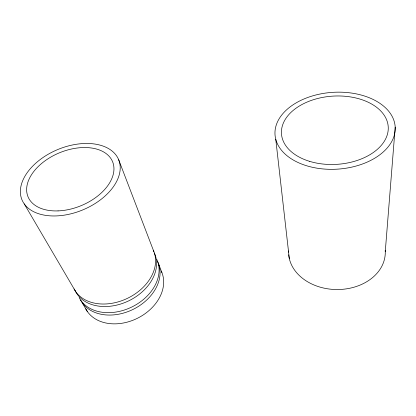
<?xml version="1.0" encoding="UTF-8"?>
<svg xmlns="http://www.w3.org/2000/svg" width="416" height="416" viewBox="0 0 416 416"><rect width="100%" height="100%" fill="white"/><g stroke="black" fill="none" stroke-linecap="round" stroke-linejoin="round"><path stroke-width="0.62" d="M385.268 251.586L395.2 127.171A60.211 38.475 -3.7 0 0 303.285 99.268A60.211 38.475 -3.7 0 0 306.8 165.818A60.211 38.475 -3.7 0 0 395.2 127.171M24.258 203.923L75.66 291.59M82.144 302.645L87.313 311.459M118.695 159.796A52.338 32.672 -22.6 0 1 56.644 215.909A52.338 32.672 -22.6 0 1 35.532 163.4A52.338 32.672 -22.6 0 1 118.695 159.796L153.858 251.586M158.319 263.24L161.886 272.542M275.756 139.256L289.328 258.638M385.206 250.354A48.36 37.31 0.6 0 1 340.085 289.474A48.36 37.31 0.6 0 1 288.694 254.8M288.558 252.216A48.36 37.31 0.6 0 1 288.579 250.931M153.353 250.411A44.086 32.318 -25.7 0 1 127.717 298.204A44.086 32.318 -25.7 0 1 74.069 288.954M154.362 253.048A43.846 32.276 -25.8 0 1 128.56 300.924A43.846 32.276 -25.8 0 1 75.265 290.909M156.842 259.527A43.269 32.183 -26.1 0 1 131.929 306.951A43.269 32.183 -26.1 0 1 79.149 297.612M157.544 261.492A43.046 32.141 -26.2 0 1 133.484 309.197A43.046 32.141 -26.2 0 1 80.564 300.024M161.387 271.378A42.219 31.98 -26.6 0 1 137.389 318.292A42.219 31.98 -26.6 0 1 85.743 308.854M309.353 161.273A53.492 34.169 -3.7 0 0 388.253 127.301A53.492 34.169 -3.7 0 0 306.92 102.133A53.492 34.169 -3.7 0 0 309.353 161.273M58.058 210.896A45.776 28.569 -22.6 0 0 112.705 162.011A45.776 28.569 -22.6 0 0 40.118 164.772A45.776 28.569 -22.6 0 0 58.058 210.896"/></g></svg>
